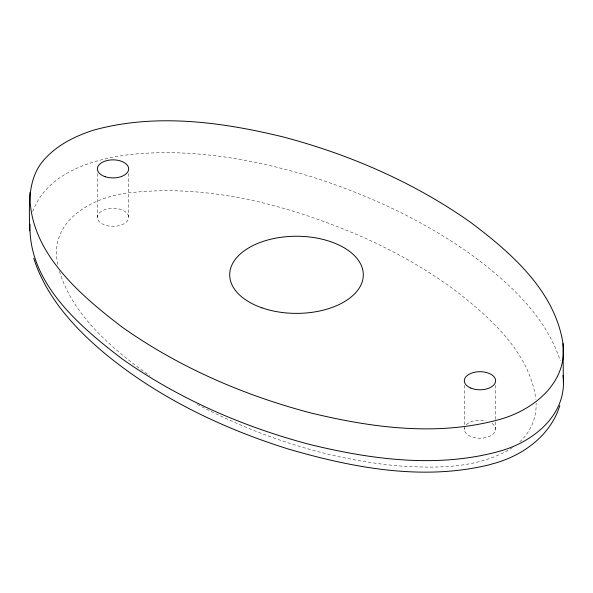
<?xml version="1.0" encoding="UTF-8"?>
<svg xmlns="http://www.w3.org/2000/svg" width="593" height="593" viewBox="0 0 593 593"><rect width="100%" height="100%" fill="white"/><g stroke="black" fill="none" stroke-linecap="round" stroke-linejoin="round"><path stroke-width="0.44" stroke-dasharray="2.96 2.22" d="M32.734 211.568C47.618 171.881 93.813 158.828 131.905 154.313C192.139 148.391 252.781 159.109 310.361 176.432C367.275 194.348 422.112 219.744 470.879 254.323C508.142 281.994 545.567 315.32 560.244 360.826M519.72 441.867C530.579 432.223 536.658 417.665 536.109 403.173M512.56 447.582C478.529 469.019 435.966 468.418 397.258 465.801C326.936 459.152 258.533 436.641 196.179 403.848M59.448 271.409C72.012 312.259 105.391 342.406 138.317 367.586A525.198 303.223 0 0 0 149.903 375.866M57.884 264.508C47.581 219.373 95.925 194.971 133.469 192.399C212.509 184.334 291.697 206.208 363.65 237.489A522.959 301.926 0 0 1 454.661 290.059C490.367 317.715 529.349 352.042 535.924 399.304M495.622 385.317L495.622 420.963M495.622 421.882L495.622 429.191M464.326 385.317L464.326 429.191M128.674 173.46L128.674 217.334A15.648 9.036 0 0 1 105.198 225.162A15.648 9.036 0 0 1 105.198 209.507A15.648 9.036 0 0 1 128.674 217.334M97.378 173.46L97.378 217.334M491.99 423.402A15.648 9.036 0 0 1 484.54 437.834A15.648 9.036 0 0 1 464.408 428.257M466.291 424.81A15.648 9.036 0 0 1 486.193 420.904"/><path stroke-width="0.89" d="M30.013 192.406C28.101 251.039 79.684 294.647 122.121 327.099C178.619 367.052 243.048 395.027 309.798 412.691C371.092 427.642 436.633 436.589 498.498 419.748C532.885 410.734 567.99 382.856 563.016 343.577C554.818 290.844 511.314 252.966 470.879 222.545C414.381 182.585 349.952 154.61 283.202 136.946C221.908 122.002 156.367 113.055 94.502 129.897C76.349 135.552 58.618 144.114 45.483 158.198C26.611 177.618 29.413 206.097 29.65 230.892M30.013 224.184C28.101 282.817 79.684 326.424 122.121 358.876C178.619 398.83 243.048 426.804 309.798 444.468C371.092 459.419 436.633 468.366 498.498 451.525C532.885 442.511 567.99 414.633 563.016 375.354M559.807 405.612C550.452 435.951 521.981 456.313 492.19 463.919L490.285 464.549C423.098 481.316 352.45 467.81 287.264 448.716L285.196 448.041C221.093 427.627 159.28 397.814 106.903 355.192C75.511 329.293 46.284 297.73 33.734 258.192M563.016 343.577L563.35 382.3M261.906 307.811A66.801 38.567 0 0 0 363.287 275.626A66.801 38.567 0 0 0 264.308 241.025A66.801 38.567 0 0 0 261.906 307.811M105.198 176.714A15.648 9.036 0 0 0 128.674 168.894A15.648 9.036 0 0 0 105.198 161.066A15.648 9.036 0 0 0 105.198 176.714M470.79 388.067A15.648 9.036 0 0 0 495.54 381.684A15.648 9.036 0 0 0 473.592 372.5A15.648 9.036 0 0 0 470.79 388.067"/></g></svg>
